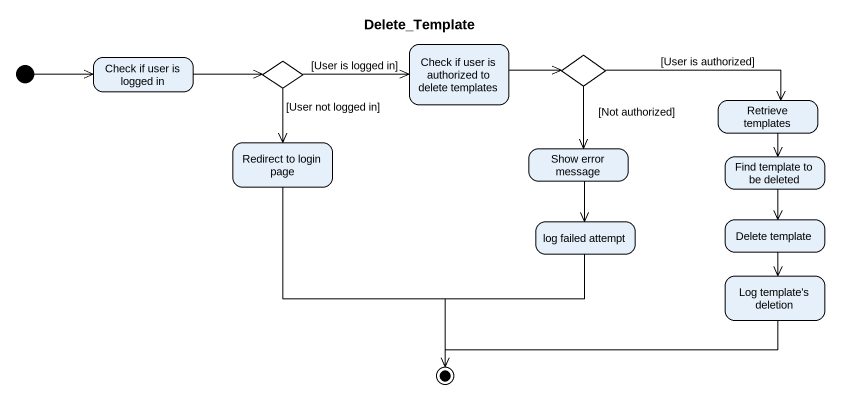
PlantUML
@startuml
title Delete_Template
hide empty description
state "Check if user is logged in" as Check_if_user_is_logged_in
state choice1 <<choice>>
state "Check if user is authorized to delete templates" as Check_if_user_is_authorized
state choice2 <<choice>>
state "Retrieve templates" as Retrieve_templates
state "Redirect to login page" as Redirect_to_login_page
state "Show error message" as Show_error_message
state "Find template to be deleted" as Find_template_to_be_deleted
state "log failed attempt" as log_failed_attempt
state "Delete template" as Delete_template
state "Log template's deletion" as Log_template_s_deletion
[*] -right-> Check_if_user_is_logged_in
Check_if_user_is_logged_in -right-> choice1
choice1 -right-> Check_if_user_is_authorized : [User is logged in]
choice1 --> Redirect_to_login_page : [User not logged in]
Check_if_user_is_authorized -right-> choice2
choice2 -right-> Retrieve_templates : [User is authorized]
choice2 --> Show_error_message : [Not authorized]
Retrieve_templates --> Find_template_to_be_deleted
Show_error_message --> log_failed_attempt
Find_template_to_be_deleted --> Delete_template
Delete_template --> Log_template_s_deletion
Redirect_to_login_page --> [*]
log_failed_attempt --> [*]
Log_template_s_deletion -left-> [*]
@enduml
